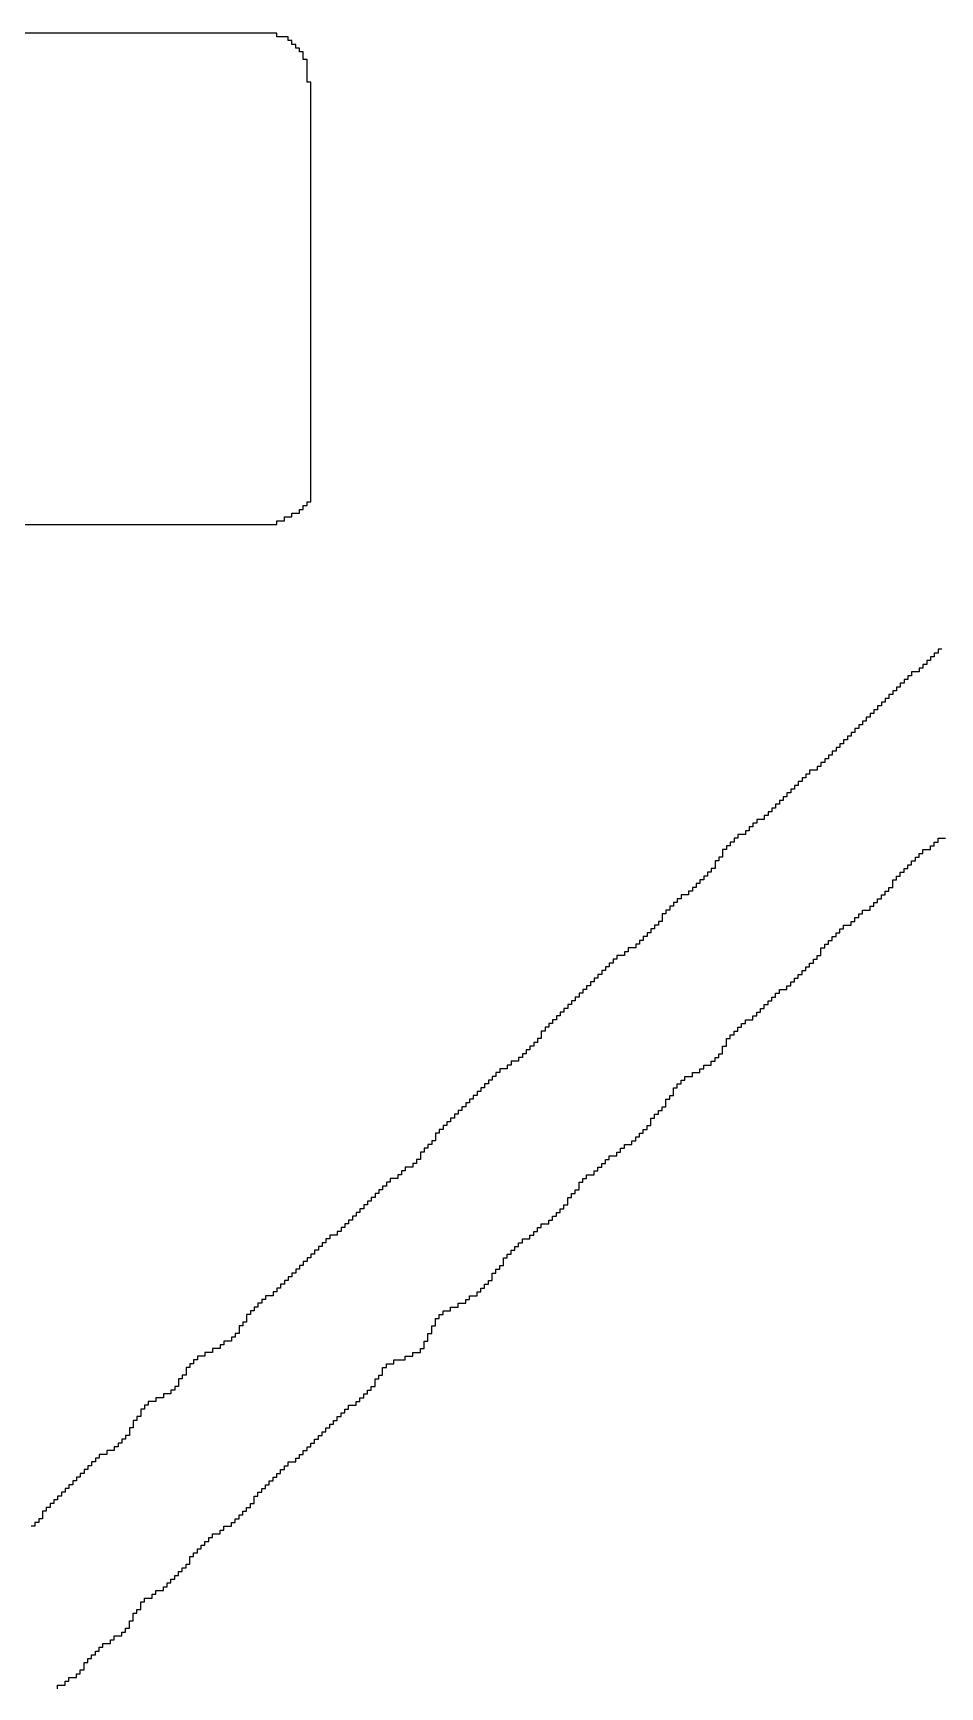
# Model space of a CAD drawing. Header units: millimetres. Extents: x 9.6 to 105, y 7.6 to 66.9.
# Drawn here: x 88.574 to 88.902, y 22.906 to 23.504 of the extents above; entities that cross this region are included whole.
import ezdxf

# ---------------------------------------------------------------- set-up
doc = ezdxf.new("R2010")
doc.units = ezdxf.units.MM
doc.layers.add('BottomOverlay', color=54, linetype='Continuous')

msp = doc.modelspace()

# ---------------------------------------------------------------- linework, layer by layer
at = {"layer": 'BottomOverlay'}
for p, q in [((88.66223, 23.50444), (88.07031, 23.50444)), ((88.66223, 23.50307), (88.66223, 23.50444)), ((88.66633, 23.50307), (88.66223, 23.50307)), ((88.66633, 23.5017), (88.66633, 23.50307)), ((88.66769, 23.5017), (88.66633, 23.5017)), ((88.66769, 23.50034), (88.66769, 23.5017)), ((88.66906, 23.50034), (88.66769, 23.50034)), ((88.66906, 23.49897), (88.66906, 23.50034)), ((88.67043, 23.49897), (88.66906, 23.49897)), ((88.67043, 23.4976), (88.67043, 23.49897)), ((88.6718, 23.4976), (88.67043, 23.4976)), ((88.6718, 23.49623), (88.6718, 23.4976)), ((88.6718, 23.49487), (88.6718, 23.49623)), ((88.67316, 23.49487), (88.6718, 23.49487)), ((88.67316, 23.4935), (88.67316, 23.49487)), ((88.67316, 23.49213), (88.67316, 23.4935)), ((88.67316, 23.49077), (88.67316, 23.49213)), ((88.67316, 23.4894), (88.67316, 23.49077)), ((88.67316, 23.48803), (88.67316, 23.4894)), ((88.67316, 23.48667), (88.67316, 23.48803)), ((88.67453, 23.48667), (88.67316, 23.48667)), ((88.67453, 23.4853), (88.67453, 23.48667)), ((88.67453, 23.48393), (88.67453, 23.4853)), ((88.67453, 23.48256), (88.67453, 23.48393)), ((88.67453, 23.4812), (88.67453, 23.48256)), ((88.67453, 23.47983), (88.67453, 23.4812)), ((88.67453, 23.47846), (88.67453, 23.47983)), ((88.67453, 23.4771), (88.67453, 23.47846)), ((88.67453, 23.47573), (88.67453, 23.4771)), ((88.67453, 23.47436), (88.67453, 23.47573)), ((88.67453, 23.473), (88.67453, 23.47436)), ((88.67453, 23.47163), (88.67453, 23.473)), ((88.67453, 23.47026), (88.67453, 23.47163)), ((88.67453, 23.46889), (88.67453, 23.47026)), ((88.67453, 23.46753), (88.67453, 23.46889)), ((88.67453, 23.46616), (88.67453, 23.46753)), ((88.67453, 23.46479), (88.67453, 23.46616)), ((88.67453, 23.46343), (88.67453, 23.46479)), ((88.67453, 23.46206), (88.67453, 23.46343)), ((88.67453, 23.46069), (88.67453, 23.46206)), ((88.67453, 23.45933), (88.67453, 23.46069)), ((88.67453, 23.45796), (88.67453, 23.45933)), ((88.67453, 23.45659), (88.67453, 23.45796)), ((88.67453, 23.45522), (88.67453, 23.45659)), ((88.67453, 23.45386), (88.67453, 23.45522)), ((88.67453, 23.45249), (88.67453, 23.45386)), ((88.67453, 23.45112), (88.67453, 23.45249)), ((88.67453, 23.44975), (88.67453, 23.45112)), ((88.67453, 23.44839), (88.67453, 23.44975)), ((88.67453, 23.44702), (88.67453, 23.44839)), ((88.67453, 23.44566), (88.67453, 23.44702)), ((88.67453, 23.44429), (88.67453, 23.44566)), ((88.67453, 23.44292), (88.67453, 23.44429)), ((88.67453, 23.44155), (88.67453, 23.44292)), ((88.67453, 23.44019), (88.67453, 23.44155)), ((88.67453, 23.43882), (88.67453, 23.44019)), ((88.67453, 23.43745), (88.67453, 23.43882)), ((88.67453, 23.43608), (88.67453, 23.43745)), ((88.67453, 23.43472), (88.67453, 23.43608)), ((88.67453, 23.43335), (88.67453, 23.43472)), ((88.67453, 23.43199), (88.67453, 23.43335)), ((88.67453, 23.43062), (88.67453, 23.43199)), ((88.67453, 23.42925), (88.67453, 23.43062)), ((88.67453, 23.42788), (88.67453, 23.42925)), ((88.67453, 23.42652), (88.67453, 23.42788)), ((88.67453, 23.42515), (88.67453, 23.42652)), ((88.67453, 23.42378), (88.67453, 23.42515)), ((88.67453, 23.42241), (88.67453, 23.42378)), ((88.67453, 23.42105), (88.67453, 23.42241)), ((88.67453, 23.41968), (88.67453, 23.42105)), ((88.67453, 23.41831), (88.67453, 23.41968)), ((88.67453, 23.41695), (88.67453, 23.41831)), ((88.67453, 23.41558), (88.67453, 23.41695)), ((88.67453, 23.41421), (88.67453, 23.41558)), ((88.67453, 23.41285), (88.67453, 23.41421)), ((88.67453, 23.41148), (88.67453, 23.41285)), ((88.67453, 23.41011), (88.67453, 23.41148)), ((88.67453, 23.40875), (88.67453, 23.41011)), ((88.67453, 23.40738), (88.67453, 23.40875)), ((88.67453, 23.40601), (88.67453, 23.40738)), ((88.67453, 23.40464), (88.67453, 23.40601)), ((88.67453, 23.40328), (88.67453, 23.40464)), ((88.67453, 23.40191), (88.67453, 23.40328)), ((88.67453, 23.40054), (88.67453, 23.40191)), ((88.67453, 23.39918), (88.67453, 23.40054)), ((88.67453, 23.39781), (88.67453, 23.39918)), ((88.67453, 23.39644), (88.67453, 23.39781)), ((88.67453, 23.39508), (88.67453, 23.39644)), ((88.67453, 23.39371), (88.67453, 23.39508)), ((88.67453, 23.39234), (88.67453, 23.39371)), ((88.67453, 23.39097), (88.67453, 23.39234)), ((88.67453, 23.38961), (88.67453, 23.39097)), ((88.67453, 23.38824), (88.67453, 23.38961)), ((88.67453, 23.38687), (88.67453, 23.38824)), ((88.67453, 23.38551), (88.67453, 23.38687)), ((88.67453, 23.38414), (88.67453, 23.38551)), ((88.67453, 23.38277), (88.67453, 23.38414)), ((88.67453, 23.38141), (88.67453, 23.38277)), ((88.67453, 23.38004), (88.67453, 23.38141)), ((88.67453, 23.37867), (88.67453, 23.38004)), ((88.67453, 23.3773), (88.67453, 23.37867)), ((88.67453, 23.37594), (88.67453, 23.3773)), ((88.67453, 23.37457), (88.67453, 23.37594)), ((88.67453, 23.3732), (88.67453, 23.37457)), ((88.67453, 23.37184), (88.67453, 23.3732)), ((88.67453, 23.37047), (88.67453, 23.37184)), ((88.67453, 23.3691), (88.67453, 23.37047)), ((88.67453, 23.36774), (88.67453, 23.3691)), ((88.67453, 23.36637), (88.67453, 23.36774)), ((88.67453, 23.365), (88.67453, 23.36637)), ((88.67453, 23.36363), (88.67453, 23.365)), ((88.67453, 23.36227), (88.67453, 23.36363)), ((88.67453, 23.3609), (88.67453, 23.36227)), ((88.67453, 23.35953), (88.67453, 23.3609)), ((88.67453, 23.35817), (88.67453, 23.35953)), ((88.67453, 23.3568), (88.67453, 23.35817)), ((88.67453, 23.35543), (88.67453, 23.3568)), ((88.67453, 23.35407), (88.67453, 23.35543)), ((88.67453, 23.3527), (88.67453, 23.35407)), ((88.67453, 23.35133), (88.67453, 23.3527)), ((88.67453, 23.34996), (88.67453, 23.35133)), ((88.67453, 23.3486), (88.67453, 23.34996)), ((88.67453, 23.34723), (88.67453, 23.3486)), ((88.67453, 23.34586), (88.67453, 23.34723)), ((88.67453, 23.34449), (88.67453, 23.34586)), ((88.67453, 23.34313), (88.67453, 23.34449)), ((88.67453, 23.34176), (88.67453, 23.34313)), ((88.67453, 23.3404), (88.67453, 23.34176)), ((88.67453, 23.33903), (88.67453, 23.3404)), ((88.67453, 23.33766), (88.67453, 23.33903)), ((88.67453, 23.33629), (88.67453, 23.33766)), ((88.66769, 23.32946), (88.66769, 23.33082)), ((88.66769, 23.33082), (88.67043, 23.33082)), ((88.67043, 23.33082), (88.67043, 23.33219)), ((88.67043, 23.33219), (88.6718, 23.33219)), ((88.6718, 23.33219), (88.6718, 23.33356)), ((88.6718, 23.33356), (88.67316, 23.33356)), ((88.67316, 23.33356), (88.67316, 23.33493)), ((88.67316, 23.33493), (88.67453, 23.33493)), ((88.67453, 23.33493), (88.67453, 23.33629)), ((88.14686, 23.32672), (88.66223, 23.32672)), ((88.66223, 23.32672), (88.66223, 23.32809)), ((88.66223, 23.32809), (88.66496, 23.32809)), ((88.66496, 23.32809), (88.66496, 23.32946)), ((88.66496, 23.32946), (88.66769, 23.32946)), ((88.89872, 23.27751), (88.89735, 23.27751)), ((88.89735, 23.27751), (88.89735, 23.27615)), ((88.90009, 23.27888), (88.89872, 23.27888)), ((88.89872, 23.27888), (88.89872, 23.27751)), ((88.90145, 23.28025), (88.90009, 23.28025)), ((88.90009, 23.28025), (88.90009, 23.27888)), ((88.90282, 23.28161), (88.90145, 23.28161)), ((88.90145, 23.28161), (88.90145, 23.28025)), ((88.89188, 23.27204), (88.89052, 23.27204)), ((88.89052, 23.27204), (88.89052, 23.27068)), ((88.89462, 23.27341), (88.89188, 23.27341)), ((88.89188, 23.27341), (88.89188, 23.27204)), ((88.89599, 23.27478), (88.89462, 23.27478)), ((88.89462, 23.27478), (88.89462, 23.27341)), ((88.89735, 23.27615), (88.89599, 23.27615)), ((88.89599, 23.27615), (88.89599, 23.27478)), ((88.88505, 23.26521), (88.88368, 23.26521)), ((88.88368, 23.26521), (88.88368, 23.26384)), ((88.88642, 23.26658), (88.88505, 23.26658)), ((88.88505, 23.26658), (88.88505, 23.26521)), ((88.88779, 23.26794), (88.88642, 23.26794)), ((88.88642, 23.26794), (88.88642, 23.26658)), ((88.88915, 23.26931), (88.88779, 23.26931)), ((88.88779, 23.26931), (88.88779, 23.26794)), ((88.89052, 23.27068), (88.88915, 23.27068)), ((88.88915, 23.27068), (88.88915, 23.26931)), ((88.87958, 23.25974), (88.87821, 23.25974)), ((88.87821, 23.25974), (88.87821, 23.25837)), ((88.88095, 23.26111), (88.87958, 23.26111)), ((88.87958, 23.26111), (88.87958, 23.25974)), ((88.88232, 23.26248), (88.88095, 23.26248)), ((88.88095, 23.26248), (88.88095, 23.26111)), ((88.88368, 23.26384), (88.88232, 23.26384)), ((88.88232, 23.26384), (88.88232, 23.26248)), ((88.87275, 23.2529), (88.87138, 23.2529)), ((88.87138, 23.2529), (88.87138, 23.25154)), ((88.87411, 23.25427), (88.87275, 23.25427)), ((88.87275, 23.25427), (88.87275, 23.2529)), ((88.87548, 23.25564), (88.87411, 23.25564)), ((88.87411, 23.25564), (88.87411, 23.25427)), ((88.87685, 23.25701), (88.87548, 23.25701)), ((88.87548, 23.25701), (88.87548, 23.25564)), ((88.87821, 23.25837), (88.87685, 23.25837)), ((88.87685, 23.25837), (88.87685, 23.25701)), ((88.86728, 23.24744), (88.86591, 23.24744)), ((88.86591, 23.24744), (88.86591, 23.24607)), ((88.86865, 23.24881), (88.86728, 23.24881)), ((88.86728, 23.24881), (88.86728, 23.24744)), ((88.87001, 23.25017), (88.86865, 23.25017)), ((88.86865, 23.25017), (88.86865, 23.24881)), ((88.87138, 23.25154), (88.87001, 23.25154)), ((88.87001, 23.25154), (88.87001, 23.25017)), ((88.86181, 23.24197), (88.86044, 23.24197)), ((88.86044, 23.24197), (88.86044, 23.2406)), ((88.86318, 23.24334), (88.86181, 23.24334)), ((88.86181, 23.24334), (88.86181, 23.24197)), ((88.86454, 23.2447), (88.86318, 23.2447)), ((88.86318, 23.2447), (88.86318, 23.24334)), ((88.86591, 23.24607), (88.86454, 23.24607)), ((88.86454, 23.24607), (88.86454, 23.2447)), ((88.85361, 23.23514), (88.85224, 23.23514)), ((88.85224, 23.23514), (88.85224, 23.23377)), ((88.85498, 23.2365), (88.85361, 23.2365)), ((88.85361, 23.2365), (88.85361, 23.23514)), ((88.85771, 23.23787), (88.85498, 23.23787)), ((88.85498, 23.23787), (88.85498, 23.2365)), ((88.85908, 23.23923), (88.85771, 23.23923)), ((88.85771, 23.23923), (88.85771, 23.23787)), ((88.86044, 23.2406), (88.85908, 23.2406)), ((88.85908, 23.2406), (88.85908, 23.23923)), ((88.84814, 23.22967), (88.84677, 23.22967)), ((88.84677, 23.22967), (88.84677, 23.2283)), ((88.84951, 23.23103), (88.84814, 23.23103)), ((88.84814, 23.23103), (88.84814, 23.22967)), ((88.85087, 23.2324), (88.84951, 23.2324)), ((88.84951, 23.2324), (88.84951, 23.23103)), ((88.85224, 23.23377), (88.85087, 23.23377)), ((88.85087, 23.23377), (88.85087, 23.2324)), ((88.84267, 23.2242), (88.84131, 23.2242)), ((88.84131, 23.2242), (88.84131, 23.22283)), ((88.84404, 23.22556), (88.84267, 23.22556)), ((88.84267, 23.22556), (88.84267, 23.2242)), ((88.84541, 23.22693), (88.84404, 23.22693)), ((88.84404, 23.22693), (88.84404, 23.22556)), ((88.84677, 23.2283), (88.84541, 23.2283)), ((88.84541, 23.2283), (88.84541, 23.22693)), ((88.83447, 23.21736), (88.8331, 23.21736)), ((88.8331, 23.21736), (88.8331, 23.216)), ((88.83584, 23.21873), (88.83447, 23.21873)), ((88.83447, 23.21873), (88.83447, 23.21736)), ((88.83857, 23.2201), (88.83584, 23.2201)), ((88.83584, 23.2201), (88.83584, 23.21873)), ((88.83994, 23.22146), (88.83857, 23.22146)), ((88.83857, 23.22146), (88.83857, 23.2201)), ((88.84131, 23.22283), (88.83994, 23.22283)), ((88.83994, 23.22283), (88.83994, 23.22146)), ((88.82764, 23.2119), (88.82627, 23.2119)), ((88.82627, 23.2119), (88.82627, 23.21053)), ((88.829, 23.21326), (88.82764, 23.21326)), ((88.82764, 23.21326), (88.82764, 23.2119)), ((88.83174, 23.21463), (88.829, 23.21463)), ((88.829, 23.21463), (88.829, 23.21326)), ((88.8331, 23.216), (88.83174, 23.216)), ((88.83174, 23.216), (88.83174, 23.21463)), ((88.90009, 23.21053), (88.90009, 23.2119)), ((88.90009, 23.2119), (88.90145, 23.2119)), ((88.90145, 23.2119), (88.90145, 23.21326)), ((88.90145, 23.21326), (88.90419, 23.21326)), ((88.82217, 23.20506), (88.8208, 23.20506)), ((88.8208, 23.20506), (88.8208, 23.20369)), ((88.82353, 23.20643), (88.82217, 23.20643)), ((88.82217, 23.20643), (88.82217, 23.20506)), ((88.8249, 23.20916), (88.82353, 23.20916)), ((88.82353, 23.20916), (88.82353, 23.20779)), ((88.82353, 23.20779), (88.82353, 23.20643)), ((88.82627, 23.21053), (88.8249, 23.21053)), ((88.8249, 23.21053), (88.8249, 23.20916)), ((88.89188, 23.20369), (88.89188, 23.20506)), ((88.89188, 23.20506), (88.89325, 23.20506)), ((88.89325, 23.20506), (88.89325, 23.20643)), ((88.89325, 23.20643), (88.89462, 23.20643)), ((88.89462, 23.20643), (88.89462, 23.20779)), ((88.89462, 23.20779), (88.89599, 23.20779)), ((88.89599, 23.20779), (88.89599, 23.20916)), ((88.89599, 23.20916), (88.89872, 23.20916)), ((88.89872, 23.20916), (88.89872, 23.21053)), ((88.89872, 23.21053), (88.90009, 23.21053)), ((88.81807, 23.19959), (88.8167, 23.19959)), ((88.8167, 23.19959), (88.8167, 23.19823)), ((88.81943, 23.20096), (88.81807, 23.20096)), ((88.81807, 23.20096), (88.81807, 23.19959)), ((88.8208, 23.20233), (88.81943, 23.20233)), ((88.81943, 23.20233), (88.81943, 23.20096)), ((88.8208, 23.20369), (88.8208, 23.20233)), ((88.88642, 23.19823), (88.88642, 23.19959)), ((88.88642, 23.19959), (88.88779, 23.19959)), ((88.88779, 23.19959), (88.88779, 23.20096)), ((88.88779, 23.20096), (88.88915, 23.20096)), ((88.88915, 23.20096), (88.88915, 23.20233)), ((88.88915, 23.20233), (88.89052, 23.20233)), ((88.89052, 23.20233), (88.89052, 23.20369)), ((88.89052, 23.20369), (88.89188, 23.20369)), ((88.8126, 23.19412), (88.81123, 23.19412)), ((88.81123, 23.19412), (88.81123, 23.19276)), ((88.81397, 23.19549), (88.8126, 23.19549)), ((88.8126, 23.19549), (88.8126, 23.19412)), ((88.81533, 23.19686), (88.81397, 23.19686)), ((88.81397, 23.19686), (88.81397, 23.19549)), ((88.8167, 23.19823), (88.81533, 23.19823)), ((88.81533, 23.19823), (88.81533, 23.19686)), ((88.88232, 23.19276), (88.88232, 23.19412)), ((88.88232, 23.19412), (88.88368, 23.19412)), ((88.88368, 23.19412), (88.88368, 23.19549)), ((88.88368, 23.19549), (88.88505, 23.19549)), ((88.88505, 23.19686), (88.88505, 23.19823)), ((88.88505, 23.19823), (88.88642, 23.19823)), ((88.88505, 23.19549), (88.88505, 23.19686)), ((88.8044, 23.18729), (88.80303, 23.18729)), ((88.80303, 23.18729), (88.80303, 23.18592)), ((88.80576, 23.18866), (88.8044, 23.18866)), ((88.8044, 23.18866), (88.8044, 23.18729)), ((88.80713, 23.19002), (88.80576, 23.19002)), ((88.80576, 23.19002), (88.80576, 23.18866)), ((88.8085, 23.19139), (88.80713, 23.19139)), ((88.80713, 23.19139), (88.80713, 23.19002)), ((88.81123, 23.19276), (88.8085, 23.19276)), ((88.8085, 23.19276), (88.8085, 23.19139)), ((88.87411, 23.18592), (88.87411, 23.18729)), ((88.87411, 23.18729), (88.87685, 23.18729)), ((88.87685, 23.18729), (88.87685, 23.18866)), ((88.87685, 23.18866), (88.87821, 23.18866)), ((88.87821, 23.18866), (88.87821, 23.19002)), ((88.87821, 23.19002), (88.87958, 23.19002)), ((88.87958, 23.19002), (88.87958, 23.19139)), ((88.87958, 23.19139), (88.88095, 23.19139)), ((88.88095, 23.19139), (88.88095, 23.19276)), ((88.88095, 23.19276), (88.88232, 23.19276)), ((88.80029, 23.18182), (88.79893, 23.18182)), ((88.79893, 23.18182), (88.79893, 23.18045)), ((88.80166, 23.18319), (88.80029, 23.18319)), ((88.80029, 23.18319), (88.80029, 23.18182)), ((88.80303, 23.18592), (88.80166, 23.18592)), ((88.80166, 23.18592), (88.80166, 23.18456)), ((88.80166, 23.18456), (88.80166, 23.18319)), ((88.86728, 23.18045), (88.86728, 23.18182)), ((88.86728, 23.18182), (88.87001, 23.18182)), ((88.87001, 23.18182), (88.87001, 23.18319)), ((88.87001, 23.18319), (88.87138, 23.18319)), ((88.87138, 23.18319), (88.87138, 23.18456)), ((88.87138, 23.18456), (88.87275, 23.18456)), ((88.87275, 23.18456), (88.87275, 23.18592)), ((88.87275, 23.18592), (88.87411, 23.18592)), ((88.79483, 23.17635), (88.79346, 23.17635)), ((88.79346, 23.17635), (88.79346, 23.17499)), ((88.7962, 23.17772), (88.79483, 23.17772)), ((88.79483, 23.17772), (88.79483, 23.17635)), ((88.79756, 23.17909), (88.7962, 23.17909)), ((88.7962, 23.17909), (88.7962, 23.17772)), ((88.79893, 23.18045), (88.79756, 23.18045)), ((88.79756, 23.18045), (88.79756, 23.17909)), ((88.86181, 23.17499), (88.86181, 23.17635)), ((88.86181, 23.17635), (88.86318, 23.17635)), ((88.86318, 23.17635), (88.86318, 23.17772)), ((88.86318, 23.17772), (88.86454, 23.17772)), ((88.86454, 23.17772), (88.86454, 23.17909)), ((88.86454, 23.17909), (88.86591, 23.17909)), ((88.86591, 23.17909), (88.86591, 23.18045)), ((88.86591, 23.18045), (88.86728, 23.18045)), ((88.78526, 23.16952), (88.78389, 23.16952)), ((88.78389, 23.16952), (88.78389, 23.16815)), ((88.78799, 23.17089), (88.78526, 23.17089)), ((88.78526, 23.17089), (88.78526, 23.16952)), ((88.78936, 23.17225), (88.78799, 23.17225)), ((88.78799, 23.17225), (88.78799, 23.17089)), ((88.79209, 23.17362), (88.78936, 23.17362)), ((88.78936, 23.17362), (88.78936, 23.17225)), ((88.79346, 23.17499), (88.79209, 23.17499)), ((88.79209, 23.17499), (88.79209, 23.17362)), ((88.85634, 23.16815), (88.85634, 23.16952)), ((88.85634, 23.16952), (88.85771, 23.16952)), ((88.85771, 23.16952), (88.85771, 23.17089)), ((88.85771, 23.17089), (88.85908, 23.17089)), ((88.85908, 23.17225), (88.85908, 23.17362)), ((88.85908, 23.17362), (88.86044, 23.17362)), ((88.85908, 23.17089), (88.85908, 23.17225)), ((88.86044, 23.17362), (88.86044, 23.17499)), ((88.86044, 23.17499), (88.86181, 23.17499)), ((88.77979, 23.16405), (88.77842, 23.16405)), ((88.77842, 23.16405), (88.77842, 23.16268)), ((88.78116, 23.16542), (88.77979, 23.16542)), ((88.77979, 23.16542), (88.77979, 23.16405)), ((88.78252, 23.16678), (88.78116, 23.16678)), ((88.78116, 23.16678), (88.78116, 23.16542)), ((88.78389, 23.16815), (88.78252, 23.16815)), ((88.78252, 23.16815), (88.78252, 23.16678)), ((88.85087, 23.16268), (88.85087, 23.16405)), ((88.85087, 23.16405), (88.85224, 23.16405)), ((88.85224, 23.16405), (88.85224, 23.16542)), ((88.85224, 23.16542), (88.85361, 23.16542)), ((88.85361, 23.16542), (88.85361, 23.16678)), ((88.85361, 23.16678), (88.85498, 23.16678)), ((88.85498, 23.16678), (88.85498, 23.16815)), ((88.85498, 23.16815), (88.85634, 23.16815)), ((88.77295, 23.15722), (88.77159, 23.15722)), ((88.77159, 23.15722), (88.77159, 23.15585)), ((88.77432, 23.15858), (88.77295, 23.15858)), ((88.77295, 23.15858), (88.77295, 23.15722)), ((88.77569, 23.15995), (88.77432, 23.15995)), ((88.77432, 23.15995), (88.77432, 23.15858)), ((88.77706, 23.16132), (88.77569, 23.16132)), ((88.77569, 23.16132), (88.77569, 23.15995)), ((88.77842, 23.16268), (88.77706, 23.16268)), ((88.77706, 23.16268), (88.77706, 23.16132)), ((88.84267, 23.15585), (88.84267, 23.15722)), ((88.84267, 23.15722), (88.84404, 23.15722)), ((88.84404, 23.15722), (88.84404, 23.15858)), ((88.84404, 23.15858), (88.84677, 23.15858)), ((88.84677, 23.15858), (88.84677, 23.15995)), ((88.84677, 23.15995), (88.84814, 23.15995)), ((88.84814, 23.15995), (88.84814, 23.16132)), ((88.84814, 23.16132), (88.84951, 23.16132)), ((88.84951, 23.16132), (88.84951, 23.16268)), ((88.84951, 23.16268), (88.85087, 23.16268)), ((88.76749, 23.15175), (88.76612, 23.15175)), ((88.76612, 23.15175), (88.76612, 23.15038)), ((88.76885, 23.15311), (88.76749, 23.15311)), ((88.76749, 23.15311), (88.76749, 23.15175)), ((88.77022, 23.15448), (88.76885, 23.15448)), ((88.76885, 23.15448), (88.76885, 23.15311)), ((88.77159, 23.15585), (88.77022, 23.15585)), ((88.77022, 23.15585), (88.77022, 23.15448)), ((88.8372, 23.15038), (88.8372, 23.15175)), ((88.8372, 23.15175), (88.83857, 23.15175)), ((88.83857, 23.15175), (88.83857, 23.15311)), ((88.83857, 23.15311), (88.83994, 23.15311)), ((88.83994, 23.15311), (88.83994, 23.15448)), ((88.83994, 23.15448), (88.84131, 23.15448)), ((88.84131, 23.15448), (88.84131, 23.15585)), ((88.84131, 23.15585), (88.84267, 23.15585)), ((88.76202, 23.14628), (88.76065, 23.14628)), ((88.76065, 23.14628), (88.76065, 23.14491)), ((88.76339, 23.14764), (88.76202, 23.14764)), ((88.76202, 23.14764), (88.76202, 23.14628)), ((88.76475, 23.14901), (88.76339, 23.14901)), ((88.76339, 23.14901), (88.76339, 23.14764)), ((88.76612, 23.15038), (88.76475, 23.15038)), ((88.76475, 23.15038), (88.76475, 23.14901)), ((88.83037, 23.14491), (88.83037, 23.14628)), ((88.83037, 23.14628), (88.83174, 23.14628)), ((88.83174, 23.14628), (88.83174, 23.14764)), ((88.83174, 23.14764), (88.83447, 23.14764)), ((88.83447, 23.14764), (88.83447, 23.14901)), ((88.83447, 23.14901), (88.83584, 23.14901)), ((88.83584, 23.14901), (88.83584, 23.15038)), ((88.83584, 23.15038), (88.8372, 23.15038)), ((88.75655, 23.13944), (88.75518, 23.13944)), ((88.75518, 23.13944), (88.75518, 23.13808)), ((88.75792, 23.14081), (88.75655, 23.14081)), ((88.75655, 23.14081), (88.75655, 23.13944)), ((88.75928, 23.14355), (88.75792, 23.14355)), ((88.75792, 23.14355), (88.75792, 23.14218)), ((88.75792, 23.14218), (88.75792, 23.14081)), ((88.76065, 23.14491), (88.75928, 23.14491)), ((88.75928, 23.14491), (88.75928, 23.14355)), ((88.8249, 23.13944), (88.8249, 23.14081)), ((88.8249, 23.14081), (88.82627, 23.14081)), ((88.8249, 23.13808), (88.8249, 23.13944)), ((88.82627, 23.14081), (88.82627, 23.14218)), ((88.82627, 23.14218), (88.82764, 23.14218)), ((88.82764, 23.14218), (88.82764, 23.14355)), ((88.82764, 23.14355), (88.829, 23.14355)), ((88.829, 23.14355), (88.829, 23.14491)), ((88.829, 23.14491), (88.83037, 23.14491)), ((88.75108, 23.13397), (88.74972, 23.13397)), ((88.74972, 23.13397), (88.74972, 23.13261)), ((88.75245, 23.13534), (88.75108, 23.13534)), ((88.75108, 23.13534), (88.75108, 23.13397)), ((88.75382, 23.13671), (88.75245, 23.13671)), ((88.75245, 23.13671), (88.75245, 23.13534)), ((88.75518, 23.13808), (88.75382, 23.13808)), ((88.75382, 23.13808), (88.75382, 23.13671)), ((88.8208, 23.13261), (88.8208, 23.13397)), ((88.8208, 23.13397), (88.82217, 23.13397)), ((88.82217, 23.13397), (88.82217, 23.13534)), ((88.82217, 23.13534), (88.82353, 23.13534)), ((88.82353, 23.13671), (88.82353, 23.13808)), ((88.82353, 23.13808), (88.8249, 23.13808)), ((88.82353, 23.13534), (88.82353, 23.13671)), ((88.74288, 23.12851), (88.74151, 23.12851)), ((88.74151, 23.12851), (88.74151, 23.12714)), ((88.74561, 23.12987), (88.74288, 23.12987)), ((88.74288, 23.12987), (88.74288, 23.12851)), ((88.74698, 23.13124), (88.74561, 23.13124)), ((88.74561, 23.13124), (88.74561, 23.12987)), ((88.74972, 23.13261), (88.74698, 23.13261)), ((88.74698, 23.13261), (88.74698, 23.13124)), ((88.8126, 23.12714), (88.8126, 23.12851)), ((88.8126, 23.12851), (88.81533, 23.12851)), ((88.81533, 23.12851), (88.81533, 23.12987)), ((88.81533, 23.12987), (88.8167, 23.12987)), ((88.8167, 23.12987), (88.8167, 23.13124)), ((88.8167, 23.13124), (88.81943, 23.13124)), ((88.81943, 23.13124), (88.81943, 23.13261)), ((88.81943, 23.13261), (88.8208, 23.13261)), ((88.73605, 23.12167), (88.73468, 23.12167)), ((88.73468, 23.12167), (88.73468, 23.1203)), ((88.73741, 23.12304), (88.73605, 23.12304)), ((88.73605, 23.12304), (88.73605, 23.12167)), ((88.73878, 23.12441), (88.73741, 23.12441)), ((88.73741, 23.12441), (88.73741, 23.12304)), ((88.74015, 23.12577), (88.73878, 23.12577)), ((88.73878, 23.12577), (88.73878, 23.12441)), ((88.74151, 23.12714), (88.74015, 23.12714)), ((88.74015, 23.12714), (88.74015, 23.12577)), ((88.80576, 23.12167), (88.80576, 23.12304)), ((88.80576, 23.12304), (88.80713, 23.12304)), ((88.80576, 23.1203), (88.80576, 23.12167)), ((88.80713, 23.12304), (88.80713, 23.12441)), ((88.80713, 23.12441), (88.8085, 23.12441)), ((88.8085, 23.12441), (88.8085, 23.12577)), ((88.8085, 23.12577), (88.80986, 23.12577)), ((88.80986, 23.12577), (88.80986, 23.12714)), ((88.80986, 23.12714), (88.8126, 23.12714)), ((88.73058, 23.1162), (88.72921, 23.1162)), ((88.72921, 23.1162), (88.72921, 23.11484)), ((88.73194, 23.11757), (88.73058, 23.11757)), ((88.73058, 23.11757), (88.73058, 23.1162)), ((88.73331, 23.11894), (88.73194, 23.11894)), ((88.73194, 23.11894), (88.73194, 23.11757)), ((88.73468, 23.1203), (88.73331, 23.1203)), ((88.73331, 23.1203), (88.73331, 23.11894)), ((88.80166, 23.11484), (88.80166, 23.1162)), ((88.80166, 23.1162), (88.80303, 23.1162)), ((88.80303, 23.11757), (88.80303, 23.11894)), ((88.80303, 23.11894), (88.8044, 23.11894)), ((88.80303, 23.1162), (88.80303, 23.11757)), ((88.8044, 23.11894), (88.8044, 23.1203)), ((88.8044, 23.1203), (88.80576, 23.1203)), ((88.72374, 23.10937), (88.72238, 23.10937)), ((88.72238, 23.10937), (88.72238, 23.108)), ((88.72511, 23.11074), (88.72374, 23.11074)), ((88.72374, 23.11074), (88.72374, 23.10937)), ((88.72648, 23.1121), (88.72511, 23.1121)), ((88.72511, 23.1121), (88.72511, 23.11074)), ((88.72784, 23.11347), (88.72648, 23.11347)), ((88.72648, 23.11347), (88.72648, 23.1121)), ((88.72921, 23.11484), (88.72784, 23.11484)), ((88.72784, 23.11484), (88.72784, 23.11347)), ((88.7962, 23.108), (88.7962, 23.10937)), ((88.7962, 23.10937), (88.79756, 23.10937)), ((88.79756, 23.11074), (88.79756, 23.1121)), ((88.79756, 23.1121), (88.79893, 23.1121)), ((88.79756, 23.10937), (88.79756, 23.11074)), ((88.79893, 23.1121), (88.79893, 23.11347)), ((88.79893, 23.11347), (88.80029, 23.11347)), ((88.80029, 23.11347), (88.80029, 23.11484)), ((88.80029, 23.11484), (88.80166, 23.11484)), ((88.71964, 23.1039), (88.71827, 23.1039)), ((88.71827, 23.1039), (88.71827, 23.10253)), ((88.72101, 23.10664), (88.71964, 23.10664)), ((88.71964, 23.10664), (88.71964, 23.10527)), ((88.71964, 23.10527), (88.71964, 23.1039)), ((88.72238, 23.108), (88.72101, 23.108)), ((88.72101, 23.108), (88.72101, 23.10664)), ((88.79073, 23.10253), (88.79073, 23.1039)), ((88.79073, 23.1039), (88.79209, 23.1039)), ((88.79209, 23.1039), (88.79209, 23.10527)), ((88.79209, 23.10527), (88.79346, 23.10527)), ((88.79346, 23.10527), (88.79346, 23.10664)), ((88.79346, 23.10664), (88.79483, 23.10664)), ((88.79483, 23.10664), (88.79483, 23.108)), ((88.79483, 23.108), (88.7962, 23.108)), ((88.71554, 23.0998), (88.71417, 23.0998)), ((88.71417, 23.0998), (88.71417, 23.09843)), ((88.71417, 23.09843), (88.71417, 23.09707)), ((88.71691, 23.10117), (88.71554, 23.10117)), ((88.71554, 23.10117), (88.71554, 23.0998)), ((88.71827, 23.10253), (88.71691, 23.10253)), ((88.71691, 23.10253), (88.71691, 23.10117)), ((88.78252, 23.09707), (88.78252, 23.09843)), ((88.78252, 23.09843), (88.78526, 23.09843)), ((88.78526, 23.09843), (88.78526, 23.0998)), ((88.78526, 23.0998), (88.78662, 23.0998)), ((88.78662, 23.0998), (88.78662, 23.10117)), ((88.78662, 23.10117), (88.78799, 23.10117)), ((88.78799, 23.10117), (88.78799, 23.10253)), ((88.78799, 23.10253), (88.79073, 23.10253)), ((88.70734, 23.0916), (88.70597, 23.0916)), ((88.70597, 23.0916), (88.70597, 23.09023)), ((88.7087, 23.09297), (88.70734, 23.09297)), ((88.70734, 23.09297), (88.70734, 23.0916)), ((88.71144, 23.09433), (88.7087, 23.09433)), ((88.7087, 23.09433), (88.7087, 23.09297)), ((88.71281, 23.0957), (88.71144, 23.0957)), ((88.71144, 23.0957), (88.71144, 23.09433)), ((88.71417, 23.09707), (88.71281, 23.09707)), ((88.71281, 23.09707), (88.71281, 23.0957)), ((88.77432, 23.09023), (88.77432, 23.0916)), ((88.77432, 23.0916), (88.77706, 23.0916)), ((88.77706, 23.0916), (88.77706, 23.09297)), ((88.77706, 23.09297), (88.77842, 23.09297)), ((88.77842, 23.09297), (88.77842, 23.09433)), ((88.77842, 23.09433), (88.77979, 23.09433)), ((88.77979, 23.09433), (88.77979, 23.0957)), ((88.77979, 23.0957), (88.78116, 23.0957)), ((88.78116, 23.0957), (88.78116, 23.09707)), ((88.78116, 23.09707), (88.78252, 23.09707)), ((88.7005, 23.08613), (88.69914, 23.08613)), ((88.69914, 23.08613), (88.69914, 23.08476)), ((88.70187, 23.0875), (88.7005, 23.0875)), ((88.7005, 23.0875), (88.7005, 23.08613)), ((88.70324, 23.08886), (88.70187, 23.08886)), ((88.70187, 23.08886), (88.70187, 23.0875)), ((88.70597, 23.09023), (88.70324, 23.09023)), ((88.70324, 23.09023), (88.70324, 23.08886)), ((88.77022, 23.08476), (88.77022, 23.08613)), ((88.77022, 23.08613), (88.77159, 23.08613)), ((88.77159, 23.0875), (88.77159, 23.08886)), ((88.77159, 23.08886), (88.77295, 23.08886)), ((88.77159, 23.08613), (88.77159, 23.0875)), ((88.77295, 23.08886), (88.77295, 23.09023)), ((88.77295, 23.09023), (88.77432, 23.09023)), ((88.69503, 23.08066), (88.69367, 23.08066)), ((88.69367, 23.08066), (88.69367, 23.0793)), ((88.6964, 23.08203), (88.69503, 23.08203)), ((88.69503, 23.08203), (88.69503, 23.08066)), ((88.69777, 23.0834), (88.6964, 23.0834)), ((88.6964, 23.0834), (88.6964, 23.08203)), ((88.69914, 23.08476), (88.69777, 23.08476)), ((88.69777, 23.08476), (88.69777, 23.0834)), ((88.76612, 23.0793), (88.76612, 23.08066)), ((88.76612, 23.08066), (88.76749, 23.08066)), ((88.76749, 23.08203), (88.76749, 23.0834)), ((88.76749, 23.0834), (88.76885, 23.0834)), ((88.76749, 23.08066), (88.76749, 23.08203)), ((88.76885, 23.0834), (88.76885, 23.08476)), ((88.76885, 23.08476), (88.77022, 23.08476)), ((88.6882, 23.07383), (88.68683, 23.07383)), ((88.68683, 23.07383), (88.68683, 23.07246)), ((88.68957, 23.07519), (88.6882, 23.07519)), ((88.6882, 23.07519), (88.6882, 23.07383)), ((88.69094, 23.07656), (88.68957, 23.07656)), ((88.68957, 23.07656), (88.68957, 23.07519)), ((88.6923, 23.07793), (88.69094, 23.07793)), ((88.69094, 23.07793), (88.69094, 23.07656)), ((88.69367, 23.0793), (88.6923, 23.0793)), ((88.6923, 23.0793), (88.6923, 23.07793)), ((88.75792, 23.07246), (88.75792, 23.07383)), ((88.75792, 23.07383), (88.76065, 23.07383)), ((88.76065, 23.07383), (88.76065, 23.07519)), ((88.76065, 23.07519), (88.76202, 23.07519)), ((88.76202, 23.07519), (88.76202, 23.07656)), ((88.76202, 23.07656), (88.76339, 23.07656)), ((88.76339, 23.07656), (88.76339, 23.07793)), ((88.76339, 23.07793), (88.76475, 23.07793)), ((88.76475, 23.07793), (88.76475, 23.0793)), ((88.76475, 23.0793), (88.76612, 23.0793)), ((88.68136, 23.06836), (88.68, 23.06836)), ((88.68, 23.06836), (88.68, 23.06699)), ((88.6841, 23.06973), (88.68136, 23.06973)), ((88.68136, 23.06973), (88.68136, 23.06836)), ((88.68547, 23.07109), (88.6841, 23.07109)), ((88.6841, 23.07109), (88.6841, 23.06973)), ((88.68683, 23.07246), (88.68547, 23.07246)), ((88.68547, 23.07246), (88.68547, 23.07109)), ((88.75108, 23.06699), (88.75108, 23.06836)), ((88.75108, 23.06836), (88.75382, 23.06836)), ((88.75382, 23.06836), (88.75382, 23.06973)), ((88.75382, 23.06973), (88.75518, 23.06973)), ((88.75518, 23.06973), (88.75518, 23.07109)), ((88.75518, 23.07109), (88.75655, 23.07109)), ((88.75655, 23.07109), (88.75655, 23.07246)), ((88.75655, 23.07246), (88.75792, 23.07246)), ((88.67453, 23.06152), (88.67316, 23.06152)), ((88.67316, 23.06152), (88.67316, 23.06016)), ((88.6759, 23.06289), (88.67453, 23.06289)), ((88.67453, 23.06289), (88.67453, 23.06152)), ((88.67726, 23.06426), (88.6759, 23.06426)), ((88.6759, 23.06426), (88.6759, 23.06289)), ((88.67863, 23.06563), (88.67726, 23.06563)), ((88.67726, 23.06563), (88.67726, 23.06426)), ((88.68, 23.06699), (88.67863, 23.06699)), ((88.67863, 23.06699), (88.67863, 23.06563)), ((88.74425, 23.06016), (88.74425, 23.06152)), ((88.74425, 23.06152), (88.74561, 23.06152)), ((88.74561, 23.06152), (88.74561, 23.06289)), ((88.74561, 23.06289), (88.74698, 23.06289)), ((88.74698, 23.06289), (88.74698, 23.06426)), ((88.74698, 23.06426), (88.74835, 23.06426)), ((88.74835, 23.06426), (88.74835, 23.06563)), ((88.74835, 23.06563), (88.74972, 23.06563)), ((88.74972, 23.06563), (88.74972, 23.06699)), ((88.74972, 23.06699), (88.75108, 23.06699)), ((88.66906, 23.05605), (88.66769, 23.05605)), ((88.66769, 23.05605), (88.66769, 23.05469)), ((88.67043, 23.05742), (88.66906, 23.05742)), ((88.66906, 23.05742), (88.66906, 23.05605)), ((88.6718, 23.05879), (88.67043, 23.05879)), ((88.67043, 23.05879), (88.67043, 23.05742)), ((88.67316, 23.06016), (88.6718, 23.06016)), ((88.6718, 23.06016), (88.6718, 23.05879)), ((88.74015, 23.05469), (88.74015, 23.05605)), ((88.74015, 23.05605), (88.74151, 23.05605)), ((88.74151, 23.05605), (88.74151, 23.05742)), ((88.74151, 23.05742), (88.74288, 23.05742)), ((88.74288, 23.05742), (88.74288, 23.05879)), ((88.74288, 23.05879), (88.74425, 23.05879)), ((88.74425, 23.05879), (88.74425, 23.06016)), ((88.66359, 23.05059), (88.66223, 23.05059)), ((88.66223, 23.05059), (88.66223, 23.04922)), ((88.66496, 23.05196), (88.66359, 23.05196)), ((88.66359, 23.05196), (88.66359, 23.05059)), ((88.66633, 23.05332), (88.66496, 23.05332)), ((88.66496, 23.05332), (88.66496, 23.05196)), ((88.66769, 23.05469), (88.66633, 23.05469)), ((88.66633, 23.05469), (88.66633, 23.05332)), ((88.73605, 23.04922), (88.73605, 23.05059)), ((88.73605, 23.05059), (88.73741, 23.05059)), ((88.73741, 23.05059), (88.73741, 23.05196)), ((88.73741, 23.05196), (88.73878, 23.05196)), ((88.73878, 23.05196), (88.73878, 23.05332)), ((88.73878, 23.05332), (88.74015, 23.05332)), ((88.74015, 23.05332), (88.74015, 23.05469)), ((88.65539, 23.04375), (88.65402, 23.04375)), ((88.65402, 23.04375), (88.65402, 23.04238)), ((88.65676, 23.04512), (88.65539, 23.04512)), ((88.65539, 23.04512), (88.65539, 23.04375)), ((88.65813, 23.04649), (88.65676, 23.04649)), ((88.65676, 23.04649), (88.65676, 23.04512)), ((88.66086, 23.04785), (88.65813, 23.04785)), ((88.65813, 23.04785), (88.65813, 23.04649)), ((88.66223, 23.04922), (88.66086, 23.04922)), ((88.66086, 23.04922), (88.66086, 23.04785)), ((88.72511, 23.04238), (88.72511, 23.04375)), ((88.72511, 23.04375), (88.72784, 23.04375)), ((88.72784, 23.04375), (88.72784, 23.04512)), ((88.72784, 23.04512), (88.73058, 23.04512)), ((88.73058, 23.04512), (88.73058, 23.04649)), ((88.73058, 23.04649), (88.73194, 23.04649)), ((88.73194, 23.04649), (88.73194, 23.04785)), ((88.73194, 23.04785), (88.73468, 23.04785)), ((88.73468, 23.04785), (88.73468, 23.04922)), ((88.73468, 23.04922), (88.73605, 23.04922)), ((88.65129, 23.03829), (88.64992, 23.03829)), ((88.64992, 23.03829), (88.64992, 23.03692)), ((88.65266, 23.04102), (88.65129, 23.04102)), ((88.65129, 23.04102), (88.65129, 23.03965)), ((88.65129, 23.03965), (88.65129, 23.03829)), ((88.65402, 23.04238), (88.65266, 23.04238)), ((88.65266, 23.04238), (88.65266, 23.04102)), ((88.71964, 23.03829), (88.71964, 23.03965)), ((88.71964, 23.03965), (88.72101, 23.03965)), ((88.71964, 23.03692), (88.71964, 23.03829)), ((88.72101, 23.03965), (88.72101, 23.04102)), ((88.72101, 23.04102), (88.72238, 23.04102)), ((88.72238, 23.04102), (88.72238, 23.04238)), ((88.72238, 23.04238), (88.72511, 23.04238)), ((88.64719, 23.03282), (88.64582, 23.03282)), ((88.64582, 23.03282), (88.64582, 23.03145)), ((88.64856, 23.03418), (88.64719, 23.03418)), ((88.64719, 23.03418), (88.64719, 23.03282)), ((88.64992, 23.03692), (88.64856, 23.03692)), ((88.64856, 23.03692), (88.64856, 23.03555)), ((88.64856, 23.03555), (88.64856, 23.03418)), ((88.71691, 23.03282), (88.71691, 23.03418)), ((88.71691, 23.03418), (88.71827, 23.03418)), ((88.71691, 23.03145), (88.71691, 23.03282)), ((88.71827, 23.03555), (88.71827, 23.03692)), ((88.71827, 23.03692), (88.71964, 23.03692)), ((88.71827, 23.03418), (88.71827, 23.03555)), ((88.63625, 23.02598), (88.63352, 23.02598)), ((88.63352, 23.02598), (88.63352, 23.02461)), ((88.63899, 23.02735), (88.63625, 23.02735)), ((88.63625, 23.02735), (88.63625, 23.02598)), ((88.64172, 23.02871), (88.63899, 23.02871)), ((88.63899, 23.02871), (88.63899, 23.02735)), ((88.64309, 23.03008), (88.64172, 23.03008)), ((88.64172, 23.03008), (88.64172, 23.02871)), ((88.64582, 23.03145), (88.64309, 23.03145)), ((88.64309, 23.03145), (88.64309, 23.03008)), ((88.7087, 23.02461), (88.7087, 23.02598)), ((88.7087, 23.02598), (88.71144, 23.02598)), ((88.71144, 23.02598), (88.71144, 23.02735)), ((88.71144, 23.02735), (88.71417, 23.02735)), ((88.71417, 23.02735), (88.71417, 23.02871)), ((88.71417, 23.02871), (88.71554, 23.02871)), ((88.71554, 23.03008), (88.71554, 23.03145)), ((88.71554, 23.03145), (88.71691, 23.03145)), ((88.71554, 23.02871), (88.71554, 23.03008)), ((88.63079, 23.02188), (88.62942, 23.02188)), ((88.62942, 23.02188), (88.62942, 23.02051)), ((88.62942, 23.02051), (88.62942, 23.01915)), ((88.63215, 23.02325), (88.63079, 23.02325)), ((88.63079, 23.02325), (88.63079, 23.02188)), ((88.63352, 23.02461), (88.63215, 23.02461)), ((88.63215, 23.02461), (88.63215, 23.02325)), ((88.7005, 23.02051), (88.7005, 23.02188)), ((88.7005, 23.02188), (88.70187, 23.02188)), ((88.7005, 23.01915), (88.7005, 23.02051)), ((88.70187, 23.02188), (88.70187, 23.02325)), ((88.70187, 23.02325), (88.7046, 23.02325)), ((88.7046, 23.02325), (88.7046, 23.02461)), ((88.7046, 23.02461), (88.7087, 23.02461)), ((88.62532, 23.01368), (88.62395, 23.01368)), ((88.62395, 23.01368), (88.62395, 23.01231)), ((88.62668, 23.01505), (88.62532, 23.01505)), ((88.62532, 23.01505), (88.62532, 23.01368)), ((88.62805, 23.01778), (88.62668, 23.01778)), ((88.62668, 23.01778), (88.62668, 23.01641)), ((88.62668, 23.01641), (88.62668, 23.01505)), ((88.62942, 23.01915), (88.62805, 23.01915)), ((88.62805, 23.01915), (88.62805, 23.01778)), ((88.69503, 23.01231), (88.69503, 23.01368)), ((88.69503, 23.01368), (88.6964, 23.01368)), ((88.6964, 23.01368), (88.6964, 23.01505)), ((88.6964, 23.01505), (88.69777, 23.01505)), ((88.69777, 23.01641), (88.69777, 23.01778)), ((88.69777, 23.01778), (88.69914, 23.01778)), ((88.69777, 23.01505), (88.69777, 23.01641)), ((88.69914, 23.01778), (88.69914, 23.01915)), ((88.69914, 23.01915), (88.7005, 23.01915)), ((88.61575, 23.00821), (88.61438, 23.00821)), ((88.61438, 23.00821), (88.61438, 23.00684)), ((88.61848, 23.00958), (88.61575, 23.00958)), ((88.61575, 23.00958), (88.61575, 23.00821)), ((88.62122, 23.01094), (88.61848, 23.01094)), ((88.61848, 23.01094), (88.61848, 23.00958)), ((88.62395, 23.01231), (88.62122, 23.01231)), ((88.62122, 23.01231), (88.62122, 23.01094)), ((88.6882, 23.00684), (88.6882, 23.00821)), ((88.6882, 23.00821), (88.69094, 23.00821)), ((88.69094, 23.00821), (88.69094, 23.00958)), ((88.69094, 23.00958), (88.6923, 23.00958)), ((88.6923, 23.00958), (88.6923, 23.01094)), ((88.6923, 23.01094), (88.69367, 23.01094)), ((88.69367, 23.01094), (88.69367, 23.01231)), ((88.69367, 23.01231), (88.69503, 23.01231)), ((88.61165, 23.00274), (88.61028, 23.00274)), ((88.61028, 23.00274), (88.61028, 23.00138)), ((88.61301, 23.00411), (88.61165, 23.00411)), ((88.61165, 23.00411), (88.61165, 23.00274)), ((88.61438, 23.00684), (88.61301, 23.00684)), ((88.61301, 23.00684), (88.61301, 23.00548)), ((88.61301, 23.00548), (88.61301, 23.00411)), ((88.68273, 23.00138), (88.68273, 23.00274)), ((88.68273, 23.00274), (88.6841, 23.00274)), ((88.6841, 23.00274), (88.6841, 23.00411)), ((88.6841, 23.00411), (88.68547, 23.00411)), ((88.68547, 23.00411), (88.68547, 23.00548)), ((88.68547, 23.00548), (88.68683, 23.00548)), ((88.68683, 23.00548), (88.68683, 23.00684)), ((88.68683, 23.00684), (88.6882, 23.00684)), ((88.60755, 22.99591), (88.60618, 22.99591)), ((88.60618, 22.99591), (88.60618, 22.99454)), ((88.60891, 22.99727), (88.60755, 22.99727)), ((88.60755, 22.99727), (88.60755, 22.99591)), ((88.61028, 23.00001), (88.60891, 23.00001)), ((88.60891, 23.00001), (88.60891, 22.99864)), ((88.60891, 22.99864), (88.60891, 22.99727)), ((88.61028, 23.00138), (88.61028, 23.00001)), ((88.6759, 22.99454), (88.6759, 22.99591)), ((88.6759, 22.99591), (88.67726, 22.99591)), ((88.67726, 22.99591), (88.67726, 22.99727)), ((88.67726, 22.99727), (88.67863, 22.99727)), ((88.67863, 22.99727), (88.67863, 22.99864)), ((88.67863, 22.99864), (88.68, 22.99864)), ((88.68, 22.99864), (88.68, 23.00001)), ((88.68, 23.00001), (88.68136, 23.00001)), ((88.68136, 23.00001), (88.68136, 23.00138)), ((88.68136, 23.00138), (88.68273, 23.00138)), ((88.60071, 22.99044), (88.59798, 22.99044)), ((88.59798, 22.99044), (88.59798, 22.98907)), ((88.60344, 22.99181), (88.60071, 22.99181)), ((88.60071, 22.99181), (88.60071, 22.99044)), ((88.60481, 22.99317), (88.60344, 22.99317)), ((88.60344, 22.99317), (88.60344, 22.99181)), ((88.60618, 22.99454), (88.60481, 22.99454)), ((88.60481, 22.99454), (88.60481, 22.99317)), ((88.67043, 22.98907), (88.67043, 22.99044)), ((88.67043, 22.99044), (88.6718, 22.99044)), ((88.6718, 22.99044), (88.6718, 22.99181)), ((88.6718, 22.99181), (88.67316, 22.99181)), ((88.67316, 22.99181), (88.67316, 22.99317)), ((88.67316, 22.99317), (88.67453, 22.99317)), ((88.67453, 22.99317), (88.67453, 22.99454)), ((88.67453, 22.99454), (88.6759, 22.99454)), ((88.59388, 22.98497), (88.59251, 22.98497)), ((88.59251, 22.98497), (88.59251, 22.9836)), ((88.59524, 22.98634), (88.59388, 22.98634)), ((88.59388, 22.98634), (88.59388, 22.98497)), ((88.59661, 22.98771), (88.59524, 22.98771)), ((88.59524, 22.98771), (88.59524, 22.98634)), ((88.59798, 22.98907), (88.59661, 22.98907)), ((88.59661, 22.98907), (88.59661, 22.98771)), ((88.66359, 22.9836), (88.66359, 22.98497)), ((88.66359, 22.98497), (88.66496, 22.98497)), ((88.66496, 22.98497), (88.66496, 22.98634)), ((88.66496, 22.98634), (88.66633, 22.98634)), ((88.66633, 22.98634), (88.66633, 22.98771)), ((88.66633, 22.98771), (88.66906, 22.98771)), ((88.66906, 22.98771), (88.66906, 22.98907)), ((88.66906, 22.98907), (88.67043, 22.98907)), ((88.58704, 22.97814), (88.58567, 22.97814)), ((88.58567, 22.97814), (88.58567, 22.97677)), ((88.58841, 22.9795), (88.58704, 22.9795)), ((88.58704, 22.9795), (88.58704, 22.97814)), ((88.58977, 22.98087), (88.58841, 22.98087)), ((88.58841, 22.98087), (88.58841, 22.9795)), ((88.59114, 22.98224), (88.58977, 22.98224)), ((88.58977, 22.98224), (88.58977, 22.98087)), ((88.59251, 22.9836), (88.59114, 22.9836)), ((88.59114, 22.9836), (88.59114, 22.98224)), ((88.65676, 22.97677), (88.65676, 22.97814)), ((88.65676, 22.97814), (88.65813, 22.97814)), ((88.65813, 22.97814), (88.65813, 22.9795)), ((88.65813, 22.9795), (88.65949, 22.9795)), ((88.65949, 22.9795), (88.65949, 22.98087)), ((88.65949, 22.98087), (88.66086, 22.98087)), ((88.66086, 22.98087), (88.66086, 22.98224)), ((88.66086, 22.98224), (88.66223, 22.98224)), ((88.66223, 22.98224), (88.66223, 22.9836)), ((88.66223, 22.9836), (88.66359, 22.9836)), ((88.58157, 22.97267), (88.58021, 22.97267)), ((88.58021, 22.97267), (88.58021, 22.9713)), ((88.58294, 22.97404), (88.58157, 22.97404)), ((88.58157, 22.97404), (88.58157, 22.97267)), ((88.58431, 22.9754), (88.58294, 22.9754)), ((88.58294, 22.9754), (88.58294, 22.97404)), ((88.58567, 22.97677), (88.58431, 22.97677)), ((88.58431, 22.97677), (88.58431, 22.9754)), ((88.65266, 22.9713), (88.65266, 22.97267)), ((88.65266, 22.97267), (88.65402, 22.97267)), ((88.65402, 22.97404), (88.65402, 22.9754)), ((88.65402, 22.9754), (88.65539, 22.9754)), ((88.65402, 22.97267), (88.65402, 22.97404)), ((88.65539, 22.9754), (88.65539, 22.97677)), ((88.65539, 22.97677), (88.65676, 22.97677)), ((88.5761, 22.96583), (88.57474, 22.96583)), ((88.57474, 22.96583), (88.57474, 22.96447)), ((88.57747, 22.9672), (88.5761, 22.9672)), ((88.5761, 22.9672), (88.5761, 22.96583)), ((88.57884, 22.96993), (88.57747, 22.96993)), ((88.57747, 22.96993), (88.57747, 22.96857)), ((88.57747, 22.96857), (88.57747, 22.9672)), ((88.58021, 22.9713), (88.57884, 22.9713)), ((88.57884, 22.9713), (88.57884, 22.96993)), ((88.64582, 22.96447), (88.64582, 22.96583)), ((88.64582, 22.96583), (88.64719, 22.96583)), ((88.64719, 22.96583), (88.64719, 22.9672)), ((88.64719, 22.9672), (88.64856, 22.9672)), ((88.64856, 22.9672), (88.64856, 22.96857)), ((88.64856, 22.96857), (88.64992, 22.96857)), ((88.64992, 22.96857), (88.64992, 22.96993)), ((88.64992, 22.96993), (88.65129, 22.96993)), ((88.65129, 22.96993), (88.65129, 22.9713)), ((88.65129, 22.9713), (88.65266, 22.9713)), ((88.57474, 22.96447), (88.57337, 22.96447)), ((88.63762, 22.959), (88.63762, 22.96037)), ((88.63762, 22.96037), (88.63899, 22.96037)), ((88.63899, 22.96037), (88.63899, 22.96173)), ((88.63899, 22.96173), (88.64172, 22.96173)), ((88.64172, 22.96173), (88.64172, 22.9631)), ((88.64172, 22.9631), (88.64309, 22.9631)), ((88.64309, 22.9631), (88.64309, 22.96447)), ((88.64309, 22.96447), (88.64582, 22.96447)), ((88.63215, 22.95353), (88.63215, 22.9549)), ((88.63215, 22.9549), (88.63352, 22.9549)), ((88.63352, 22.9549), (88.63352, 22.95626)), ((88.63352, 22.95626), (88.63489, 22.95626)), ((88.63489, 22.95626), (88.63489, 22.95763)), ((88.63489, 22.95763), (88.63625, 22.95763)), ((88.63625, 22.95763), (88.63625, 22.959)), ((88.63625, 22.959), (88.63762, 22.959)), ((88.62668, 22.9467), (88.62668, 22.94806)), ((88.62668, 22.94806), (88.62805, 22.94806)), ((88.62805, 22.94806), (88.62805, 22.94943)), ((88.62805, 22.94943), (88.62942, 22.94943)), ((88.62942, 22.94943), (88.62942, 22.95079)), ((88.62942, 22.95079), (88.63079, 22.95079)), ((88.63079, 22.95216), (88.63079, 22.95353)), ((88.63079, 22.95353), (88.63215, 22.95353)), ((88.63079, 22.95079), (88.63079, 22.95216)), ((88.62122, 22.94123), (88.62122, 22.94259)), ((88.62122, 22.94259), (88.62258, 22.94259)), ((88.62258, 22.94259), (88.62258, 22.94396)), ((88.62258, 22.94396), (88.62395, 22.94396)), ((88.62395, 22.94396), (88.62395, 22.94533)), ((88.62395, 22.94533), (88.62532, 22.94533)), ((88.62532, 22.94533), (88.62532, 22.9467)), ((88.62532, 22.9467), (88.62668, 22.9467)), ((88.61301, 22.93576), (88.61301, 22.93712)), ((88.61301, 22.93712), (88.61438, 22.93712)), ((88.61438, 22.93712), (88.61438, 22.93849)), ((88.61438, 22.93849), (88.61712, 22.93849)), ((88.61712, 22.93849), (88.61712, 22.93986)), ((88.61712, 22.93986), (88.61848, 22.93986)), ((88.61848, 22.93986), (88.61848, 22.94123)), ((88.61848, 22.94123), (88.62122, 22.94123)), ((88.60891, 22.92892), (88.60891, 22.93029)), ((88.60891, 22.93029), (88.61028, 22.93029)), ((88.61028, 22.93166), (88.61028, 22.93303)), ((88.61028, 22.93303), (88.61165, 22.93303)), ((88.61028, 22.93029), (88.61028, 22.93166)), ((88.61165, 22.93303), (88.61165, 22.93439)), ((88.61165, 22.93439), (88.61301, 22.93439)), ((88.61301, 22.93439), (88.61301, 22.93576)), ((88.60344, 22.92345), (88.60344, 22.92482)), ((88.60344, 22.92482), (88.60618, 22.92482)), ((88.60618, 22.92482), (88.60618, 22.92619)), ((88.60618, 22.92619), (88.60755, 22.92619)), ((88.60755, 22.92619), (88.60755, 22.92756)), ((88.60755, 22.92756), (88.60891, 22.92756)), ((88.60891, 22.92756), (88.60891, 22.92892)), ((88.59524, 22.91662), (88.59524, 22.91799)), ((88.59524, 22.91799), (88.59661, 22.91799)), ((88.59661, 22.91799), (88.59661, 22.91935)), ((88.59661, 22.91935), (88.59798, 22.91935)), ((88.59798, 22.91935), (88.59798, 22.92072)), ((88.59798, 22.92072), (88.59935, 22.92072)), ((88.59935, 22.92072), (88.59935, 22.92209)), ((88.59935, 22.92209), (88.60208, 22.92209)), ((88.60208, 22.92209), (88.60208, 22.92345)), ((88.60208, 22.92345), (88.60344, 22.92345)), ((88.59114, 22.91115), (88.59114, 22.91252)), ((88.59114, 22.91252), (88.59251, 22.91252)), ((88.59251, 22.91389), (88.59251, 22.91525)), ((88.59251, 22.91525), (88.59388, 22.91525)), ((88.59251, 22.91252), (88.59251, 22.91389)), ((88.59388, 22.91525), (88.59388, 22.91662)), ((88.59388, 22.91662), (88.59524, 22.91662)), ((88.58294, 22.90568), (88.58294, 22.90705)), ((88.58294, 22.90705), (88.58567, 22.90705)), ((88.58567, 22.90705), (88.58567, 22.90842)), ((88.58567, 22.90842), (88.58704, 22.90842)), ((88.58704, 22.90842), (88.58704, 22.90979)), ((88.58704, 22.90979), (88.58977, 22.90979)), ((88.58977, 22.90979), (88.58977, 22.91115)), ((88.58977, 22.91115), (88.59114, 22.91115))]:
    msp.add_line(p, q, dxfattribs=at)

doc.saveas('drawing.dxf')
